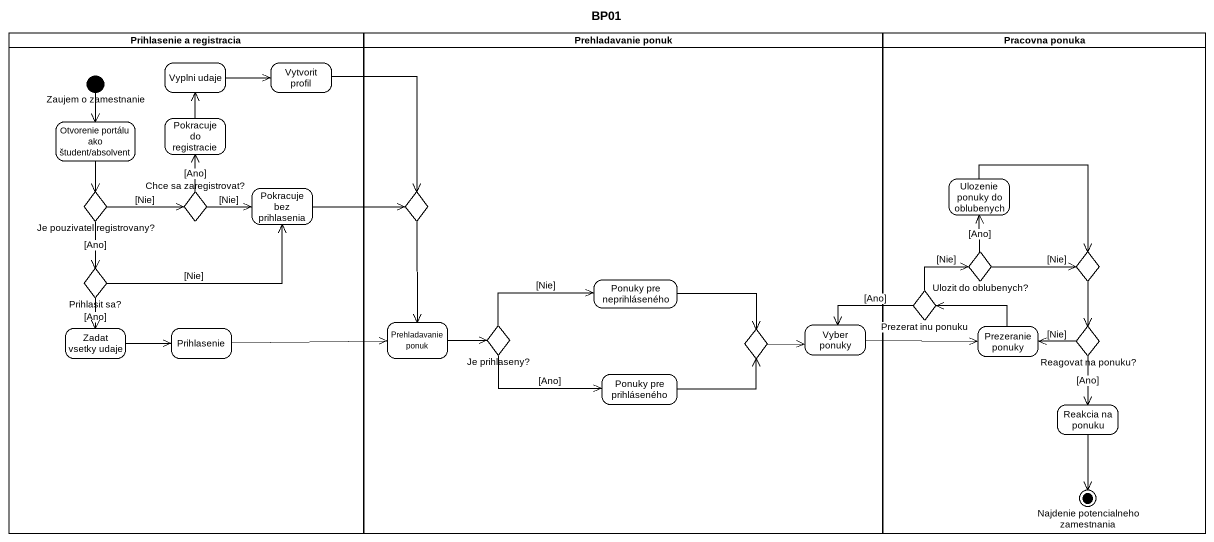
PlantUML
@startuml
title BP01
hide empty description
state "Prihlasenie a registracia" as Prihlasenie_a_registracia <<partition>> {
  state "Zaujem o zamestnanie" as Zaujem_o_zamestnanie <<start>>
  state "Vyplni udaje" as Vyplni_udaje
  state "Vytvorit profil" as Vytvorit_profil
  state "Otvorenie portálu ako študent/absolvent" as Otvorenie_portálu_ako
  state "Pokracuje do registracie" as Pokracuje_do_registracie
  state "Je pouzivatel registrovany?" as Je_pouzivatel_registrovany <<choice>>
  state "Chce sa zaregistrovat?" as Chce_sa_zaregistrovat <<choice>>
  state "Pokracuje bez prihlasenia" as Pokracuje_bez_prihlasenia
  state "Prihlasit sa?" as Prihlasit_sa <<choice>>
  state "Zadat vsetky udaje" as Zadat_vsetky_udaje
  state Prihlasenie
}
state "Prehladavanie ponuk" as Prehladavanie_ponuk <<partition>> {
  state choice1 <<choice>>
  state "Ponuky pre neprihláseného" as Ponuky_pre_neprihláseného
  state "Prehladavanie ponuk" as Prehladavanie_ponuk_2
  state "Je prihlaseny?" as Je_prihlaseny <<choice>>
  state choice3 <<choice>>
  state "Vyber ponuky" as Vyber_ponuky
  state "Ponuky pre prihláseného" as Ponuky_pre_prihláseného
}
state "Pracovna ponuka" as Pracovna_ponuka <<partition>> {
  state "Ulozenie ponuky do oblubenych" as Ulozenie_ponuky_do
  state "Ulozit do oblubenych?" as Ulozit_do_oblubenych <<choice>>
  state choice2 <<choice>>
  state "Prezerat inu ponuku" as Prezerat_inu_ponuku <<choice>>
  state "Prezeranie ponuky" as Prezeranie_ponuky
  state "Reagovat na ponuku?" as Reagovat_na_ponuku <<choice>>
  state "Reakcia na ponuku" as Reakcia_na_ponuku
  state "Najdenie potencialneho zamestnania" as Najdenie_potencialneho <<end>>
}
Zaujem_o_zamestnanie --> Otvorenie_portálu_ako
Vyplni_udaje -right-> Vytvorit_profil
Vytvorit_profil --> choice1
Otvorenie_portálu_ako --> Je_pouzivatel_registrovany
Pokracuje_do_registracie -up-> Vyplni_udaje
Je_pouzivatel_registrovany -right-> Chce_sa_zaregistrovat : [Nie]
Je_pouzivatel_registrovany --> Prihlasit_sa : [Ano]
Chce_sa_zaregistrovat -up-> Pokracuje_do_registracie : [Ano]
Chce_sa_zaregistrovat -right-> Pokracuje_bez_prihlasenia : [Nie]
Pokracuje_bez_prihlasenia -right-> choice1
choice1 --> Prehladavanie_ponuk_2
Ulozenie_ponuky_do --> choice2
Prihlasit_sa -right-> Pokracuje_bez_prihlasenia : [Nie]
Prihlasit_sa --> Zadat_vsetky_udaje : [Ano]
Ulozit_do_oblubenych -up-> Ulozenie_ponuky_do : [Ano]
Ulozit_do_oblubenych -right-> choice2 : [Nie]
choice2 --> Reagovat_na_ponuku
Ponuky_pre_neprihláseného -right-> choice3
Prezerat_inu_ponuku -up-> Ulozit_do_oblubenych : [Nie]
Prezerat_inu_ponuku -left-> Vyber_ponuky : [Ano]
Zadat_vsetky_udaje -right-> Prihlasenie
Prihlasenie -right-> Prehladavanie_ponuk_2
Prehladavanie_ponuk_2 -right-> Je_prihlaseny
Je_prihlaseny -right-> Ponuky_pre_neprihláseného : [Nie]
Je_prihlaseny -right-> Ponuky_pre_prihláseného : [Ano]
choice3 -right-> Vyber_ponuky
Vyber_ponuky -right-> Prezeranie_ponuky
Prezeranie_ponuky -left-> Prezerat_inu_ponuku
Reagovat_na_ponuku -left-> Prezeranie_ponuky : [Nie]
Reagovat_na_ponuku --> Reakcia_na_ponuku : [Ano]
Ponuky_pre_prihláseného -right-> choice3
Reakcia_na_ponuku --> Najdenie_potencialneho
@enduml
